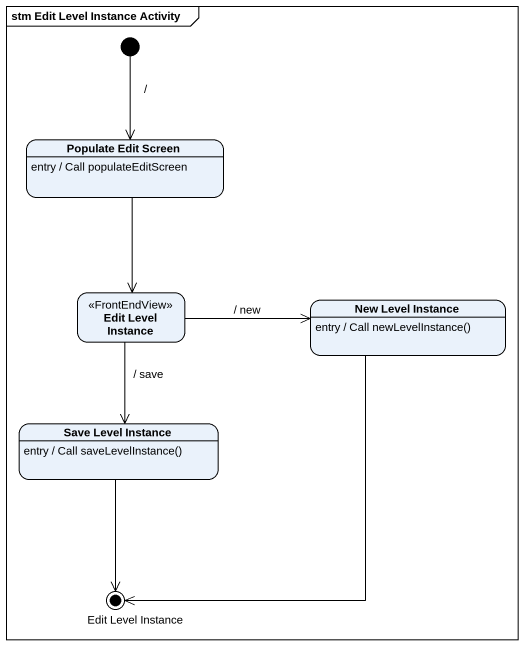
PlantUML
@startuml
mainframe stm Edit Level Instance Activity
hide empty description
state "Populate Edit Screen" as Populate_Edit_Screen
Populate_Edit_Screen : entry / Call populateEditScreen
state "Edit Level Instance" as Edit_Level_Instance <<FrontEndView>>
state "New Level Instance" as New_Level_Instance
New_Level_Instance : entry / Call newLevelInstance()
state "Save Level Instance" as Save_Level_Instance
Save_Level_Instance : entry / Call saveLevelInstance()
state "Edit Level Instance" as Edit_Level_Instance_2 <<end>>
[*] --> Populate_Edit_Screen : /
Populate_Edit_Screen --> Edit_Level_Instance
Edit_Level_Instance -right-> New_Level_Instance : / new
Edit_Level_Instance --> Save_Level_Instance : / save
New_Level_Instance --> Edit_Level_Instance_2
Save_Level_Instance --> Edit_Level_Instance_2
@enduml
